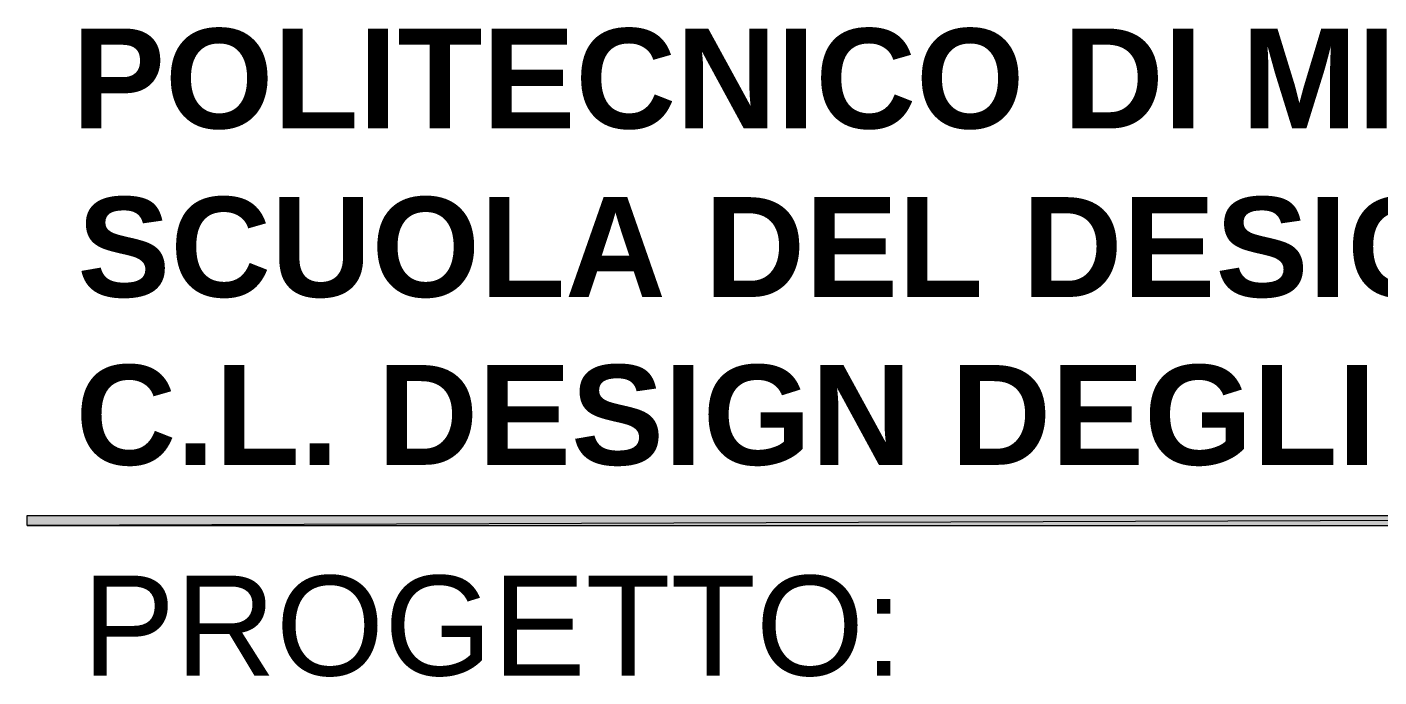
# Model space of a CAD drawing. Header units: centimetres. Extents: x -2268 to 4168, y -1681 to 1458.
# Drawn here: x 2348.14 to 2372.42, y -511.64 to -499.98 of the extents above; entities that cross this region are included whole.
import ezdxf

# ---------------------------------------------------------------- set-up
doc = ezdxf.new("R2010")
doc.units = ezdxf.units.CM
for name, color, linetype in [('PDF24_Geometry', 7, 'Continuous'), ('PDF24_Solid Fills', 7, 'Continuous'), ('PDF24_Text', 7, 'Continuous')]:
    doc.layers.add(name, color=color, linetype=linetype)
doc.styles.add('PDF Arial', font='Arial.ttf')
doc.styles.add('PDF Arial Bold', font='Arial Bold.ttf')

msp = doc.modelspace()

# ---------------------------------------------------------------- linework, layer by layer
at = {"layer": 'PDF24_Geometry', "lineweight": 0}
for points in [[(2397.8957, -508.9234), (2397.8957, -508.7443), (2348.1448, -508.9234)], [(2397.8957, -508.7443), (2348.1448, -508.9234), (2348.1448, -508.7443)]]:
    msp.add_lwpolyline(points, close=True, dxfattribs=at)
at = {"layer": 'PDF24_Solid Fills', "transparency": 33554559}
for points in [[(2348.1449, -508.7443), (2348.1449, -508.9233), (2397.8954, -508.7443)], [(2348.1449, -508.9233), (2397.8954, -508.9233), (2397.8954, -508.7443)]]:
    msp.add_solid(points, dxfattribs=at)

# ---------------------------------------------------------------- texts
at = {"layer": 'PDF24_Text', "attachment_point": 7}
for s, insert, char_height, style in [('POLITECNICO DI MILANO', (2348.9534, -501.8224), 1.791188, 'PDF Arial Bold'), ('SCUOLA DEL DESIGN', (2349.0484, -504.8464), 1.791188, 'PDF Arial Bold'), ('C.L. DESIGN DEGLI INTERNI', (2349.0159, -507.8592), 1.791188, 'PDF Arial Bold'), ('PROGETTO:', (2349.1347, -511.6394), 1.79119, 'PDF Arial')]:
    msp.add_mtext(s, dxfattribs=dict(at, insert=insert, char_height=char_height, style=style))

doc.saveas('drawing.dxf')
